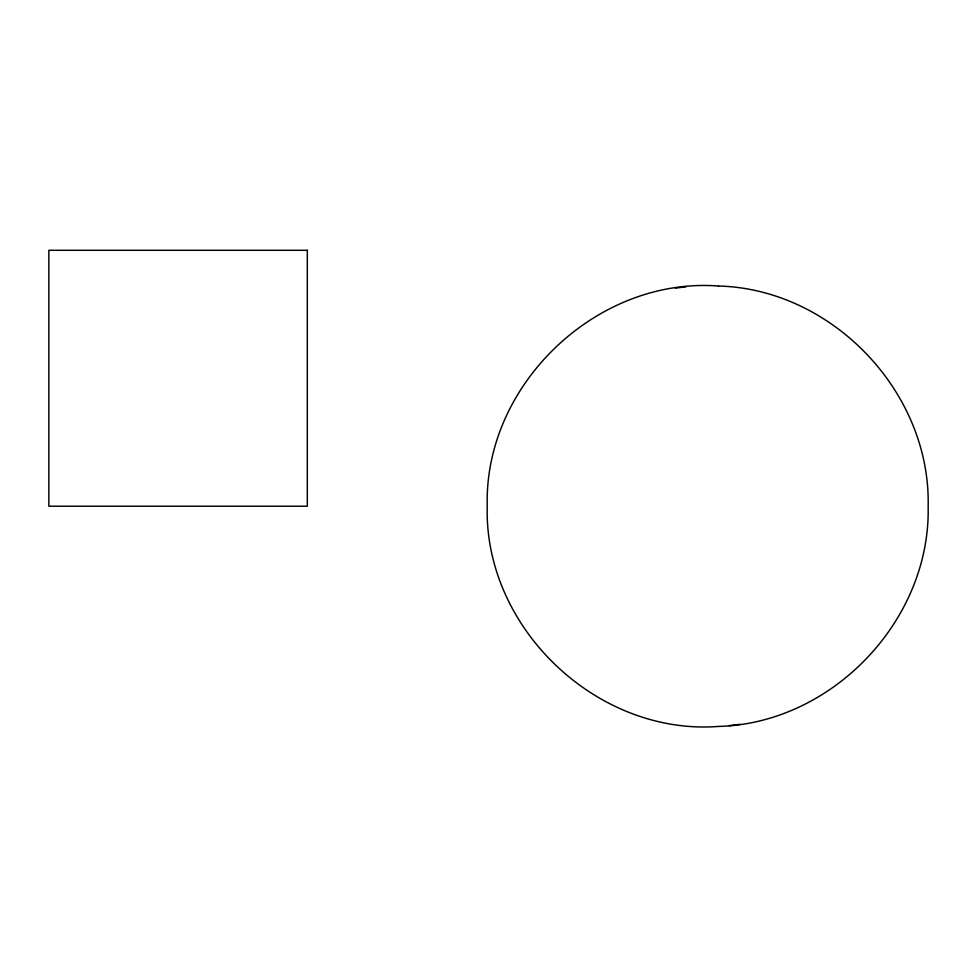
<?xml version="1.0" encoding="UTF-8"?>
<svg xmlns="http://www.w3.org/2000/svg" width="977" height="977" viewBox="0 0 977 977"><rect width="100%" height="100%" fill="white"/><g stroke="black" fill="none" stroke-linecap="round" stroke-linejoin="round"><path stroke-width="1.47" d="M718.461 286.017C596.996 276.76 483.933 384.45 487.23 506.22C483.92 628.003 596.996 735.681 718.461 726.436M718.498 726.436C832.367 723.493 930.8 620.102 928.15 506.22C930.8 392.351 832.367 288.948 718.498 286.017M675.339 288.13L686.074 286.811M729.294 725.642L740.029 724.311M307.315 250.295L48.85 250.295L48.85 506.22L307.315 506.22L307.315 250.295"/></g></svg>
